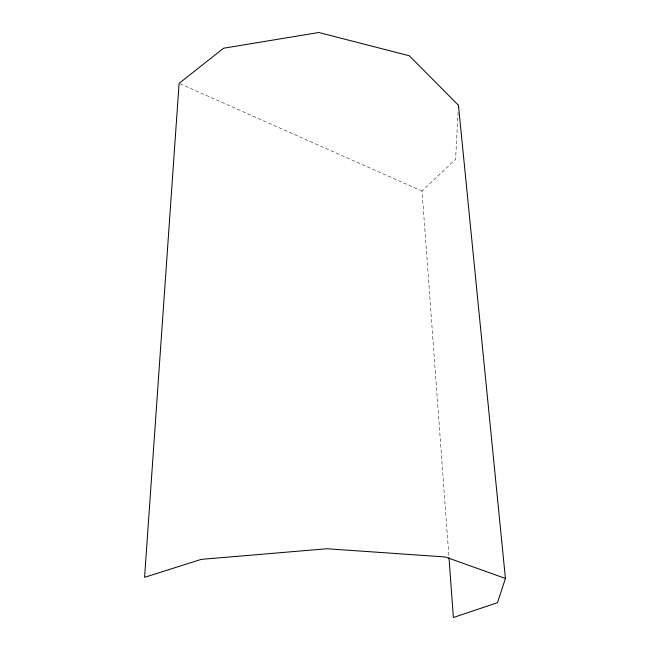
<?xml version="1.0" encoding="UTF-8"?>
<svg xmlns="http://www.w3.org/2000/svg" width="650" height="650" viewBox="0 0 650 650"><rect width="100%" height="100%" fill="white"/><g stroke="black" fill="none" stroke-linecap="round" stroke-linejoin="round"><path stroke-width="0.49" stroke-dasharray="3.25 2.44" d="M458.087 112.279L455.585 159.315L422.029 191.084L448.914 556.725M180.018 83.777L422.029 191.084"/><path stroke-width="0.97" d="M458.348 107.274L458.453 105.276L409.346 55.778L318.801 32.5L223.6 48.222L179.091 83.362L144.576 577.306L201.289 559.366L326.991 548.746L445.348 556.969L505.424 578.435L497.469 602.696L453.383 617.5L448.988 557.741M458.453 105.276L505.424 578.435"/></g></svg>
